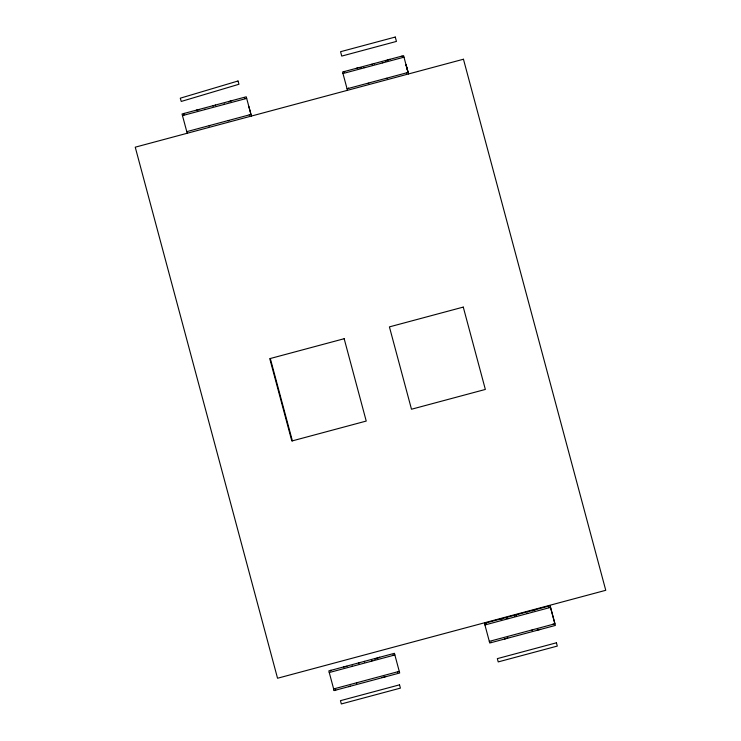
<?xml version="1.0" encoding="UTF-8"?>
<svg xmlns="http://www.w3.org/2000/svg" width="741" height="741" viewBox="0 0 741 741"><rect width="100%" height="100%" fill="white"/><g stroke="black" fill="none" stroke-linecap="round" stroke-linejoin="round"><path stroke-width="1.11" d="M223.81 104.314L224.403 104.018M209.055 126.035L209.647 125.729M382.254 62.809L382.819 62.522M368.231 83.446L368.796 83.159M371.491 661L372.093 660.694M356.412 683.193L357.023 682.887M527.157 613.437L527.759 613.131M228.571 101.841L231.85 100.656M532.029 610.899L535.373 609.695M507.817 637.853L504.473 639.066M385.366 61.077L386.783 60.456M374.835 659.138L376.363 658.471M387.024 60.336L389.896 59.326M376.613 658.341L379.707 657.258M344.195 71.571L344.278 72.294M330.606 671.003L330.56 670.429M486.318 623.635L486.235 622.857M348.807 686.638L350.382 686.147M183.657 113.586L184.222 113.41M344.093 71.618L344.63 71.451M486.124 622.903L486.698 622.736M330.458 670.475L331.032 670.299M182.481 115.596L246.679 98.396M342.972 73.535L403.993 57.187M186.778 131.648L250.977 114.447L246.244 96.793L182.045 113.994L187.214 133.25M347.057 88.79L408.078 72.442L403.576 55.658L342.564 72.007L347.473 90.309M484.92 624.969L550.535 607.388L554.926 623.792L489.319 641.373M329.254 672.532L394.86 654.951M333.645 688.935L399.26 671.355M334.089 690.575L399.695 672.995L394.425 653.312L328.819 670.892L334.089 690.575M356.254 68.339L357.755 67.996M196.448 110.14L199.598 109.548M499.202 619.383L502.704 618.763M343.528 666.956L347.029 666.326M540.652 629.378L537.142 629.998M384.977 676.941L381.754 677.543M401.955 56.094L402.243 56.761M361.043 67.588L359.246 67.774M363.979 67.57L364.609 67.533M386.441 78.435L387.071 78.398M204.581 109.325L205.248 109.288M228.209 120.755L228.876 120.718M508.187 618.522L506.251 618.503M531.658 630.239L532.334 630.202M351.845 666.122L352.521 666.085M408.486 73.961L406.031 64.81L408.078 72.442M248.819 106.426L251.403 116.05M406.457 72.488L406.596 73.035M548.701 607.129L548.84 607.629M553.184 623.839L553.342 624.431M374.298 63.504L374.427 64.004M372.019 64.152L372.195 64.838M516.282 615.382L516.144 614.845M514.393 615.317L514.643 616.253M348.492 88.022L348.631 88.568M491.255 642.03L491.394 642.567M244.891 98.145L245.021 98.636M249.291 114.577L249.421 115.068M393.036 654.692L393.165 655.192M397.667 671.994L397.806 672.495M215.436 105.046L215.575 105.574M364.405 661.361L364.6 662.065M213.037 105.731L213.167 106.222M358.718 662.88L358.913 663.584M270.308 358.505L292.371 440.858M183.898 114.484L184.027 114.975M335.58 689.602L335.729 690.14M238 81.001L180.276 98.192L181.249 101.443L238.972 84.261L238 81.001M395.268 37.05L340.564 51.703L341.74 56.084L396.444 41.422L395.268 37.05M463.458 59.234L135.242 147.181L277.542 678.247L605.758 590.299L463.458 59.234M344.167 338.72L269.761 358.653L291.824 441.006L366.23 421.064L344.167 338.72M463.273 307.089L389.414 326.883L411.487 409.236L485.346 389.442L463.273 307.089M550.091 605.749L484.484 623.329L489.755 643.012L555.361 625.432L550.091 605.749M399.529 684.841L340.452 700.671L341.332 703.95L400.409 688.12L399.529 684.841M556.417 642.799L497.341 658.629L498.221 661.908L557.297 646.078L556.417 642.799"/></g></svg>
